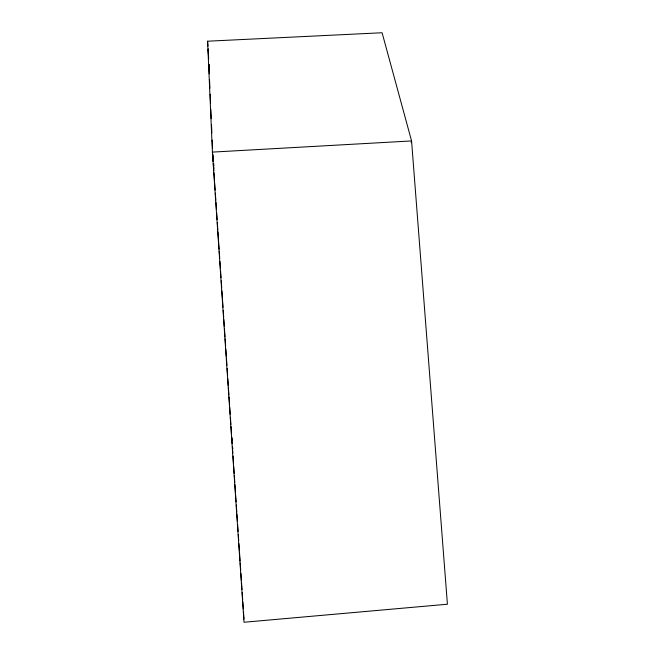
<?xml version="1.0" encoding="UTF-8"?>
<svg xmlns="http://www.w3.org/2000/svg" width="655" height="655" viewBox="0 0 655 655"><rect width="100%" height="100%" fill="white"/><g stroke="black" fill="none" stroke-linecap="round" stroke-linejoin="round"><path stroke-width="0.98" d="M411.201 142.692L411.569 140.931L382.094 32.75L207.586 41.208L212.4 152.107L244.012 622.25L447.414 604.221L411.569 140.931L212.4 152.107L213.194 159.484M232.394 446.653L232.861 448.634M231.813 438.007L232.255 439.988M213.857 168.703L213.366 163.856M213.669 163.496L213.915 165.502M208.945 64.779L209.272 67.809M209.264 70.511L208.88 64.714M207.586 41.208L207.995 46.087M212.81 154.359L213.227 161.556M213.358 163.594L213.841 170.726M213.98 172.764L214.529 180.919M214.66 182.958L215.143 190.089M215.348 193.143L215.831 200.283M215.962 202.321L216.445 209.453M216.649 212.507L217.132 219.638M217.337 222.7L217.812 229.831M217.951 231.87L218.434 239.001M218.565 241.04L219.114 249.195M219.253 251.233L219.736 258.365M219.941 261.419L220.416 268.558M220.555 270.597L221.038 277.728M221.243 280.782L221.718 287.913M221.93 290.976L222.405 298.107M222.544 300.146L223.019 307.277M223.232 310.339L223.707 317.47M223.846 319.509L224.321 326.64M224.46 328.679L225.009 336.834M225.148 338.872L225.623 346.004M225.836 349.058L226.311 356.189M226.45 358.228L226.933 365.367M227.138 368.421L227.612 375.552M227.817 378.615L228.3 385.746M228.439 387.785L228.914 394.916M229.053 396.955L229.602 405.109M229.741 407.14L230.216 414.279M230.421 417.333L230.904 424.465M231.043 426.503L231.518 433.643M231.723 436.697L232.198 443.771M232.41 446.89L232.82 452.998M233.024 456.06L233.507 463.191M233.712 466.245L234.195 473.385M234.326 475.415L234.809 482.555M234.948 484.594L235.497 492.74M235.628 494.779L236.111 501.91M236.316 504.972L236.799 512.104M236.93 514.142L237.413 521.274M237.618 524.336L238.101 531.467M238.305 534.521L238.715 540.637M238.919 543.691L239.402 550.83M239.542 552.869L240.082 561.016M240.221 563.054L240.704 570.186M240.909 573.248L241.392 580.379M241.523 582.418L242.006 589.549M242.211 592.611L242.694 599.743M242.825 601.781L243.308 608.913M243.513 611.966L243.996 619.106M212.949 157.478L213.186 161.122M208.208 49.1L208.609 58.303M208.88 64.436L209.289 73.909M209.551 79.763L209.911 88.171M210.181 94.279L210.582 103.441M210.844 109.393L211.254 118.719M211.516 124.72L211.876 132.981M212.187 140.047L212.548 148.251M208.2 49.027L208.626 58.852"/></g></svg>
